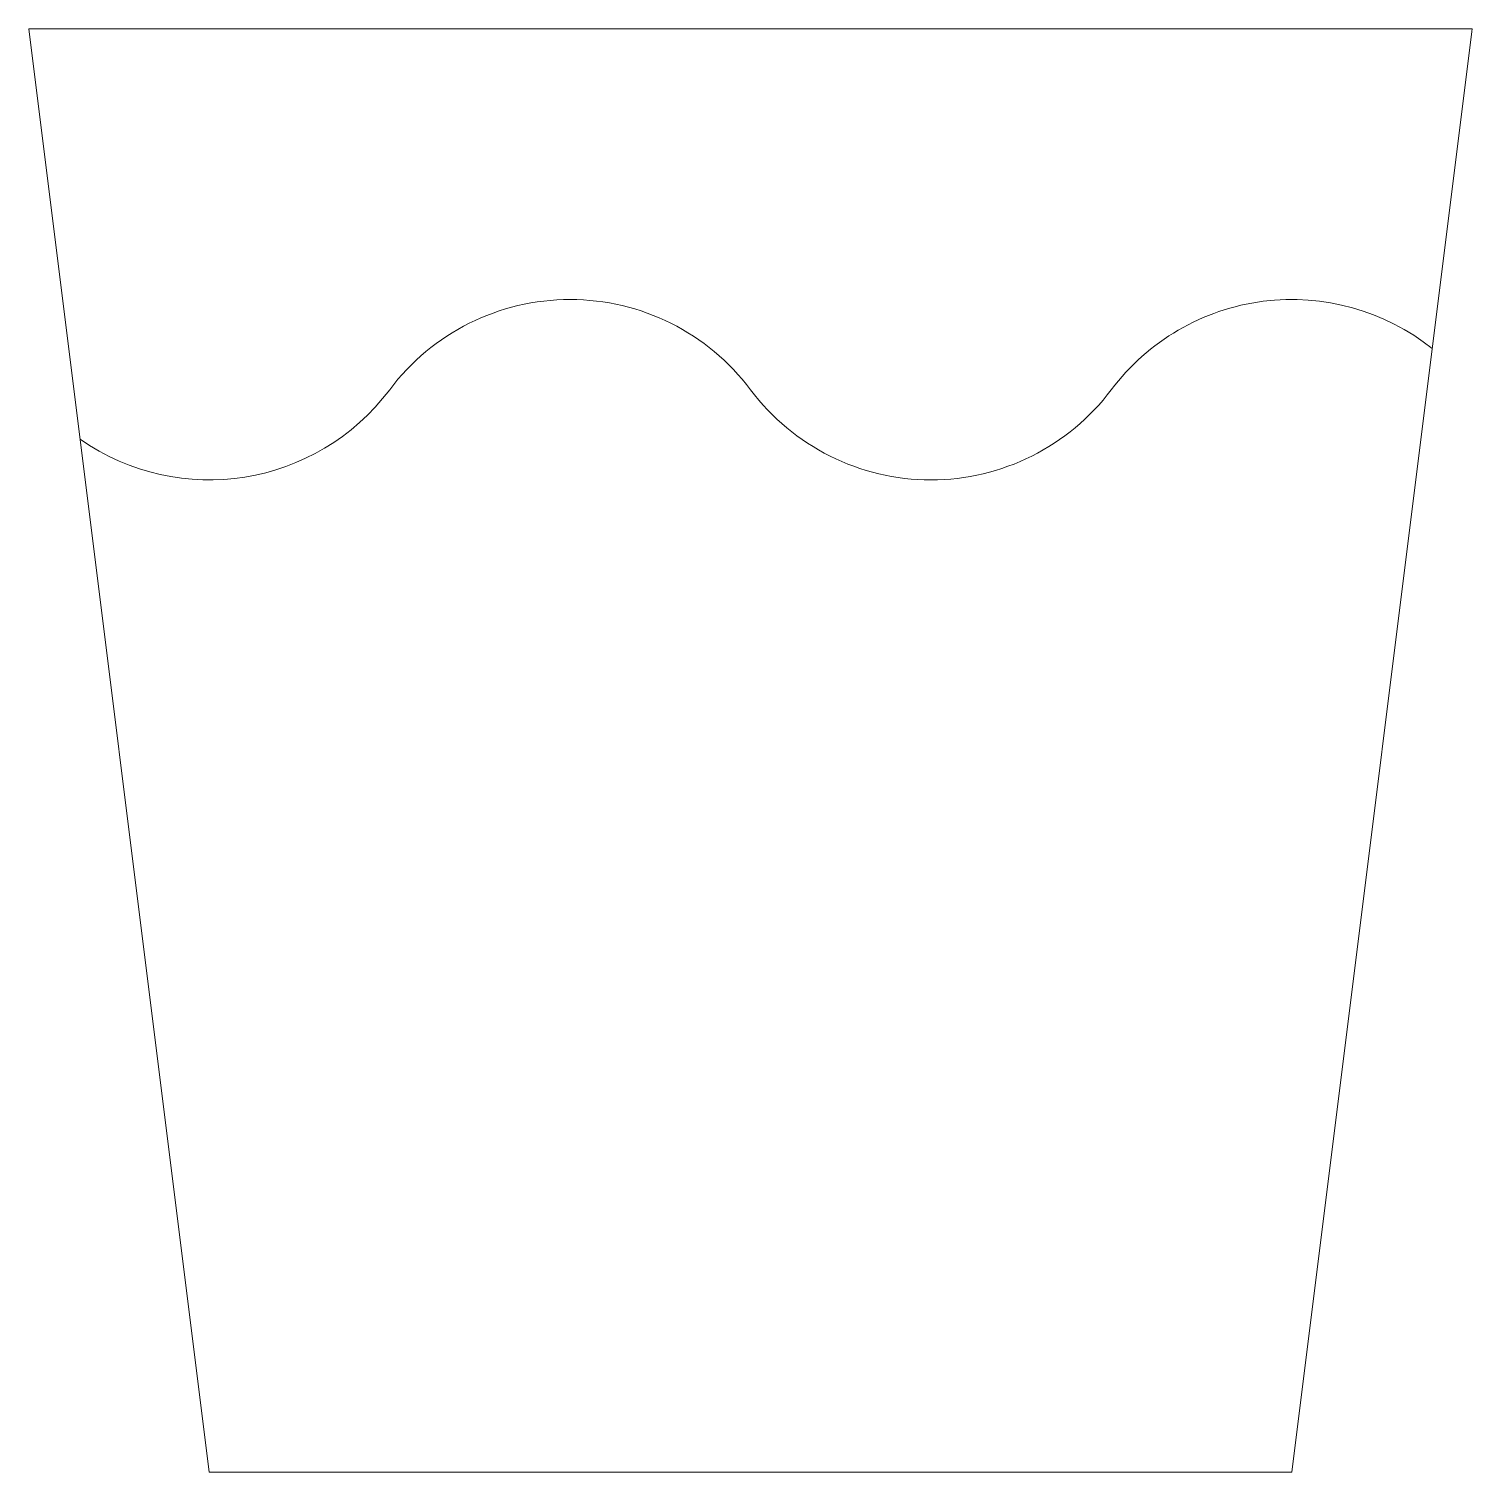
# Model space of a CAD drawing. Extents: x -2 to 2, y -2 to 2.
import ezdxf

# ---------------------------------------------------------------- set-up
doc = ezdxf.new("R2010")
doc.units = 0

msp = doc.modelspace()

# ---------------------------------------------------------------- linework, layer by layer
at = {"color": 0, "linetype": 'ByBlock', "lineweight": 18}
msp.add_lwpolyline([(-1.5, -2), (1.5, -2), (2, 2), (-2, 2)], close=True, dxfattribs=at)
msp.add_lwpolyline([(-1.8578, 0.8626, 0.404309), (-1, 1, -0.5), (0, 1, 0.5), (1, 1, -0.422678), (1.8892, 1.114, -0.422678)], format="xyb", dxfattribs=at)

doc.saveas('drawing.dxf')
